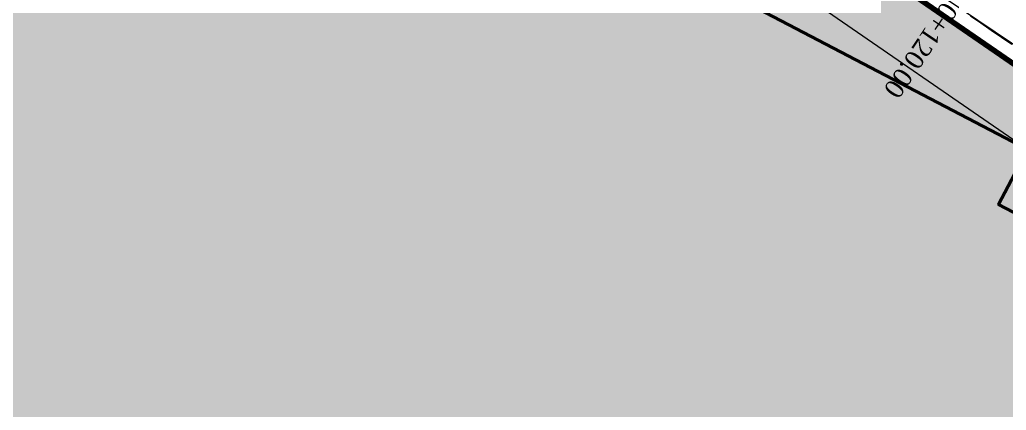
# Model space of a CAD drawing. Header units: metres. Extents: x 478603 to 489313, y 4282657 to 4289463.
# Drawn here: x 479298.8 to 479377.9, y 4286632.7 to 4286664 of the extents above; entities that cross this region are included whole.
import ezdxf

# ---------------------------------------------------------------- set-up
doc = ezdxf.new("R2010")
doc.units = ezdxf.units.M
for name, color, linetype, lineweight in [('ADAKENARI', 18, 'Continuous', 0), ('HDA_3', 30, 'Continuous', 0), ('KALDIRIM', 11, 'Continuous', 0), ('KYA_3', 1, 'Continuous', 20), ('PARSEL_ALAN', 254, 'Continuous', 0), ('PARSEL_SERA_ALAN', 9, 'Continuous', 40), ('PL_KMYAZI', 30, 'Continuous', 0), ('SEV_KYA_HDA', 3, 'Continuous', 0), ('SNR_YAPIYAK', 18, 'Continuous', 0), ('YKA_3', 33, 'Continuous', 0)]:
    doc.layers.add(name, color=color, linetype=linetype, lineweight=lineweight)
doc.styles.get("Standard").update_dxf_attribs({"font": 'times.ttf'})

msp = doc.modelspace()

# ---------------------------------------------------------------- hatches: boundary and pattern name
at = {"layer": 'PARSEL_ALAN'}
msp.add_hatch(color=256, dxfattribs=at).paths.add_polyline_path([(479298.515, 4286716.47), (479302.236, 4286717.242), (479338.767, 4286687.674), (479363.604, 4286670.687), (479498.888, 4286577.307), (479499.968, 4286572.944), (479473.928, 4286523.091), (479464.491, 4286514.43), (479452.192, 4286504.422), (479445.649, 4286482.017), (479417.179, 4286482.509), (479348.224, 4286483.702), (479307.462, 4286488.78), (479198.426, 4286501.743), (479189.287, 4286507.41)])
at = {"layer": 'PARSEL_SERA_ALAN'}
msp.add_hatch(color=256, dxfattribs=at).paths.add_polyline_path([(479294.518, 4286698.023), (479379.604, 4286653.568), (479377.289, 4286649.136), (479411.324, 4286631.354), (479409.008, 4286626.922), (479443.043, 4286609.14), (479440.727, 4286604.709), (479474.762, 4286586.926), (479472.447, 4286582.495), (479489.464, 4286573.604), (479461.679, 4286520.425), (479453.171, 4286524.87), (479434.648, 4286489.417), (479426.139, 4286493.863), (479423.824, 4286489.431), (479415.315, 4286493.877), (479413, 4286489.445), (479404.491, 4286493.891), (479402.176, 4286489.459), (479393.667, 4286493.905), (479391.352, 4286489.473), (479382.843, 4286493.919), (479380.527, 4286489.487), (479372.019, 4286493.933), (479369.703, 4286489.501), (479361.195, 4286493.947), (479358.879, 4286489.515), (479350.371, 4286493.961), (479348.055, 4286489.529), (479331.038, 4286498.42), (479328.723, 4286493.988), (479320.214, 4286498.434), (479317.899, 4286494.002), (479309.39, 4286498.448), (479307.075, 4286494.016), (479290.057, 4286502.907), (479287.742, 4286498.476), (479279.233, 4286502.921), (479276.918, 4286498.49), (479259.901, 4286507.381), (479257.585, 4286502.949), (479249.077, 4286507.395), (479246.761, 4286502.963), (479238.252, 4286507.409), (479235.937, 4286502.977), (479218.92, 4286511.868), (479216.604, 4286507.437), (479208.096, 4286511.882), (479199.587, 4286516.328)])

# ---------------------------------------------------------------- linework, layer by layer
at = {"layer": 'ADAKENARI', "lineweight": 100}
msp.add_line((479363.604, 4286670.687), (479498.888, 4286577.307), dxfattribs=at)
at = {"layer": 'HDA_3'}
msp.add_polyline3d([(479375.059, 4286664.297, 926.964), (479375.886, 4286663.736, 927.031), (479376.715, 4286663.175, 927.098), (479377.543, 4286662.613, 927.165), (479378.372, 4286662.051, 927.232)], dxfattribs=at)
at = {"layer": 'KALDIRIM'}
msp.add_line((479364.454, 4286671.5), (479499.105, 4286580.193), dxfattribs=at)
at = {"layer": 'KYA_3'}
msp.add_polyline3d([(479375.035, 4286664.263, 927.395), (479375.86, 4286663.698, 927.496), (479376.686, 4286663.132, 927.597), (479377.512, 4286662.567, 927.698), (479378.34, 4286662.004, 927.798)], dxfattribs=at)
at = {"layer": 'PARSEL_ALAN'}
for points in [[(479298.515, 4286716.47, 921.094), (479302.236, 4286717.242, 919.873), (479338.767, 4286687.674, 924.909), (479363.604, 4286670.687, 927.047), (479498.888, 4286577.307, 935.494), (479499.968, 4286572.944, 935.676), (479473.928, 4286523.091, 935.649), (479464.491, 4286514.43, 935.434), (479452.192, 4286504.422, 935.044), (479445.649, 4286482.017, 935.051), (479417.179, 4286482.509, 933.671), (479348.224, 4286483.702, 930.256), (479307.462, 4286488.78, 928.1), (479198.426, 4286501.743, 922.102), (479189.287, 4286507.41, 921.584), (479298.515, 4286716.47, 921.094)], [(479298.515, 4286716.47, 0), (479302.236, 4286717.242, 0), (479338.767, 4286687.674, 0), (479363.604, 4286670.687, 0), (479498.888, 4286577.307, 0), (479499.968, 4286572.944, 0), (479473.928, 4286523.091, 0), (479464.491, 4286514.43, 0), (479452.192, 4286504.422, 0), (479445.649, 4286482.017, 0), (479417.179, 4286482.509, 0), (479348.224, 4286483.702, 0), (479307.462, 4286488.78, 0), (479198.426, 4286501.743, 0), (479189.287, 4286507.41, 0), (479298.515, 4286716.47, 0)]]:
    msp.add_polyline3d(points, close=True, dxfattribs=at)
at = {"layer": 'PARSEL_SERA_ALAN'}
msp.add_polyline3d([(479294.518, 4286698.023, 0), (479379.604, 4286653.568, 0), (479377.289, 4286649.136, 0), (479411.324, 4286631.354, 0)], dxfattribs=at)
msp.add_polyline3d([(479294.518, 4286698.023, 0), (479379.604, 4286653.568, 0), (479377.289, 4286649.136, 0), (479411.324, 4286631.354, 0)], dxfattribs=at)
at = {"layer": 'SEV_KYA_HDA'}
for p, q in [((479375.863, 4286663.696, 927.496), (479375.876, 4286663.715, 927.264)), ((479377.513, 4286662.567, 927.698), (479377.544, 4286662.612, 927.165))]:
    msp.add_line(p, q, dxfattribs=at)
at = {"layer": 'SNR_YAPIYAK'}
msp.add_line((479360.773, 4286666.566, 923.247), (479494.489, 4286574.268, 923.247), dxfattribs=at)
at = {"layer": 'YKA_3'}
msp.add_polyline3d([(479375.064, 4286664.306, 927.014), (479375.892, 4286663.745, 927.081), (479376.72, 4286663.183, 927.148), (479377.549, 4286662.621, 927.215), (479378.377, 4286662.059, 927.282)], dxfattribs=at)

# ---------------------------------------------------------------- texts
at = {"layer": 'PL_KMYAZI'}
msp.add_text('0+120.00', height=1.5, rotation=235.85837, dxfattribs=at).set_placement((479372.857, 4286665.5))

doc.saveas('drawing.dxf')
